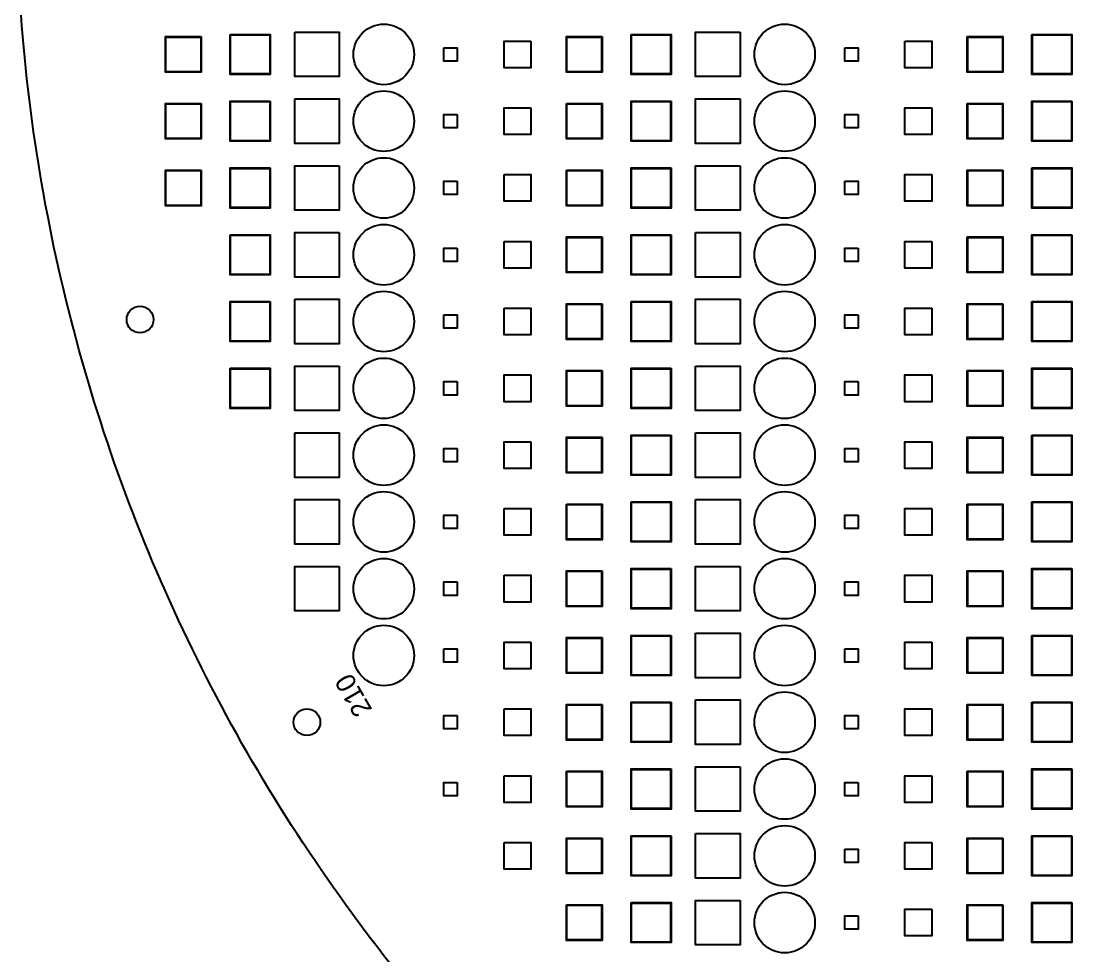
# Model space of a CAD drawing. Header units: millimetres. Extents: x -195 to 195, y -219 to 195.
# Drawn here: x -194.5 to -76.5, y -120 to -15 of the extents above; entities that cross this region are included whole.
import ezdxf
from ezdxf.enums import TextEntityAlignment as Align

# ---------------------------------------------------------------- set-up
doc = ezdxf.new("R2010")
doc.units = ezdxf.units.MM
for name, color, linetype in [('DRILL', 6, 'Continuous'), ('M1', 1, 'Continuous'), ('M2', 30, 'Continuous'), ('M3', 5, 'Continuous'), ('M4', 3, 'Continuous'), ('NPTH', 9, 'Continuous'), ('OUTLINE', 7, 'Continuous'), ('SILK_TOP', 7, 'Continuous')]:
    doc.layers.add(name, color=color, linetype=linetype)

msp = doc.modelspace()

# ---------------------------------------------------------------- linework, layer by layer
at = {"layer": 'DRILL'}
for centre in [(-153.75, -18.75), (-108.75, -18.75), (-153.75, -26.25), (-108.75, -26.25), (-153.75, -33.75), (-108.75, -33.75), (-153.75, -41.25), (-108.75, -41.25), (-153.75, -48.75), (-108.75, -48.75), (-153.75, -56.25), (-108.75, -56.25), (-153.75, -63.75), (-108.75, -63.75), (-153.75, -71.25), (-108.75, -71.25), (-153.75, -78.75), (-108.75, -78.75), (-153.75, -86.25), (-108.75, -86.25), (-108.75, -93.75), (-108.75, -101.25), (-108.75, -108.75), (-108.75, -116.25)]:
    msp.add_circle(centre, 3.4, dxfattribs=at)
at = {"layer": 'M1'}
for points in [[(-163.75, -16.25), (-158.75, -16.25), (-158.75, -21.25), (-163.75, -21.25)], [(-113.75, -16.25), (-113.75, -21.25), (-118.75, -21.25), (-118.75, -16.25)], [(-174.3, -16.8), (-174.3, -20.7), (-178.2, -20.7), (-178.2, -16.8)], [(-170.95, -16.55), (-166.55, -16.55), (-166.55, -20.95), (-170.95, -20.95)], [(-137.25, -17.25), (-137.25, -20.25), (-140.25, -20.25), (-140.25, -17.25)], [(-129.3, -16.8), (-129.3, -20.7), (-133.2, -20.7), (-133.2, -16.8)], [(-125.95, -16.55), (-121.55, -16.55), (-121.55, -20.95), (-125.95, -20.95)], [(-95.25, -17.25), (-92.25, -17.25), (-92.25, -20.25), (-95.25, -20.25)], [(-88.2, -16.8), (-84.3, -16.8), (-84.3, -20.7), (-88.2, -20.7)], [(-80.95, -16.55), (-76.55, -16.55), (-76.55, -20.95), (-80.95, -20.95)], [(-147, -18), (-145.5, -18), (-145.5, -19.5), (-147, -19.5)], [(-102, -18), (-100.5, -18), (-100.5, -19.5), (-102, -19.5)], [(-174.3, -24.3), (-174.3, -28.2), (-178.2, -28.2), (-178.2, -24.3)], [(-166.55, -24.05), (-166.55, -28.45), (-170.95, -28.45), (-170.95, -24.05)], [(-163.75, -23.75), (-158.75, -23.75), (-158.75, -28.75), (-163.75, -28.75)], [(-137.25, -24.75), (-137.25, -27.75), (-140.25, -27.75), (-140.25, -24.75)], [(-133.2, -24.3), (-129.3, -24.3), (-129.3, -28.2), (-133.2, -28.2)], [(-121.55, -24.05), (-121.55, -28.45), (-125.95, -28.45), (-125.95, -24.05)], [(-113.75, -23.75), (-113.75, -28.75), (-118.75, -28.75), (-118.75, -23.75)], [(-92.25, -24.75), (-92.25, -27.75), (-95.25, -27.75), (-95.25, -24.75)], [(-88.2, -24.3), (-84.3, -24.3), (-84.3, -28.2), (-88.2, -28.2)], [(-76.55, -24.05), (-76.55, -28.45), (-80.95, -28.45), (-80.95, -24.05)], [(-145.5, -25.5), (-145.5, -27), (-147, -27), (-147, -25.5)], [(-100.5, -25.5), (-100.5, -27), (-102, -27), (-102, -25.5)], [(-174.3, -31.8), (-174.3, -35.7), (-178.2, -35.7), (-178.2, -31.8)], [(-166.55, -31.55), (-166.55, -35.95), (-170.95, -35.95), (-170.95, -31.55)], [(-158.75, -31.25), (-158.75, -36.25), (-163.75, -36.25), (-163.75, -31.25)], [(-133.2, -31.8), (-129.3, -31.8), (-129.3, -35.7), (-133.2, -35.7)], [(-121.55, -31.55), (-121.55, -35.95), (-125.95, -35.95), (-125.95, -31.55)], [(-113.75, -31.25), (-113.75, -36.25), (-118.75, -36.25), (-118.75, -31.25)], [(-84.3, -31.8), (-84.3, -35.7), (-88.2, -35.7), (-88.2, -31.8)], [(-80.95, -31.55), (-76.55, -31.55), (-76.55, -35.95), (-80.95, -35.95)], [(-145.5, -33), (-145.5, -34.5), (-147, -34.5), (-147, -33)], [(-140.25, -32.25), (-137.25, -32.25), (-137.25, -35.25), (-140.25, -35.25)], [(-102, -33), (-100.5, -33), (-100.5, -34.5), (-102, -34.5)], [(-92.25, -32.25), (-92.25, -35.25), (-95.25, -35.25), (-95.25, -32.25)], [(-158.75, -38.75), (-158.75, -43.75), (-163.75, -43.75), (-163.75, -38.75)], [(-118.75, -38.75), (-113.75, -38.75), (-113.75, -43.75), (-118.75, -43.75)], [(-170.95, -39.05), (-166.55, -39.05), (-166.55, -43.45), (-170.95, -43.45)], [(-140.25, -39.75), (-137.25, -39.75), (-137.25, -42.75), (-140.25, -42.75)], [(-129.3, -39.3), (-129.3, -43.2), (-133.2, -43.2), (-133.2, -39.3)], [(-121.55, -39.05), (-121.55, -43.45), (-125.95, -43.45), (-125.95, -39.05)], [(-92.25, -39.75), (-92.25, -42.75), (-95.25, -42.75), (-95.25, -39.75)], [(-88.2, -39.3), (-84.3, -39.3), (-84.3, -43.2), (-88.2, -43.2)], [(-76.55, -39.05), (-76.55, -43.45), (-80.95, -43.45), (-80.95, -39.05)], [(-145.5, -40.5), (-145.5, -42), (-147, -42), (-147, -40.5)], [(-100.5, -40.5), (-100.5, -42), (-102, -42), (-102, -40.5)], [(-166.55, -46.55), (-166.55, -50.95), (-170.95, -50.95), (-170.95, -46.55)], [(-163.75, -46.25), (-158.75, -46.25), (-158.75, -51.25), (-163.75, -51.25)], [(-129.3, -46.8), (-129.3, -50.7), (-133.2, -50.7), (-133.2, -46.8)], [(-125.95, -46.55), (-121.55, -46.55), (-121.55, -50.95), (-125.95, -50.95)], [(-113.75, -46.25), (-113.75, -51.25), (-118.75, -51.25), (-118.75, -46.25)], [(-84.3, -46.8), (-84.3, -50.7), (-88.2, -50.7), (-88.2, -46.8)], [(-80.95, -46.55), (-76.55, -46.55), (-76.55, -50.95), (-80.95, -50.95)], [(-147, -48), (-145.5, -48), (-145.5, -49.5), (-147, -49.5)], [(-140.25, -47.25), (-137.25, -47.25), (-137.25, -50.25), (-140.25, -50.25)], [(-100.5, -48), (-100.5, -49.5), (-102, -49.5), (-102, -48)], [(-92.25, -47.25), (-92.25, -50.25), (-95.25, -50.25), (-95.25, -47.25)], [(-170.95, -54.05), (-166.55, -54.05), (-166.55, -58.45), (-170.95, -58.45)], [(-158.75, -53.75), (-158.75, -58.75), (-163.75, -58.75), (-163.75, -53.75)], [(-121.55, -54.05), (-121.55, -58.45), (-125.95, -58.45), (-125.95, -54.05)], [(-118.75, -53.75), (-113.75, -53.75), (-113.75, -58.75), (-118.75, -58.75)], [(-76.55, -54.05), (-76.55, -58.45), (-80.95, -58.45), (-80.95, -54.05)], [(-137.25, -54.75), (-137.25, -57.75), (-140.25, -57.75), (-140.25, -54.75)], [(-129.3, -54.3), (-129.3, -58.2), (-133.2, -58.2), (-133.2, -54.3)], [(-92.25, -54.75), (-92.25, -57.75), (-95.25, -57.75), (-95.25, -54.75)], [(-88.2, -54.3), (-84.3, -54.3), (-84.3, -58.2), (-88.2, -58.2)], [(-145.5, -55.5), (-145.5, -57), (-147, -57), (-147, -55.5)], [(-100.5, -55.5), (-100.5, -57), (-102, -57), (-102, -55.5)], [(-163.75, -61.25), (-158.75, -61.25), (-158.75, -66.25), (-163.75, -66.25)], [(-118.75, -61.25), (-113.75, -61.25), (-113.75, -66.25), (-118.75, -66.25)], [(-137.25, -62.25), (-137.25, -65.25), (-140.25, -65.25), (-140.25, -62.25)], [(-129.3, -61.8), (-129.3, -65.7), (-133.2, -65.7), (-133.2, -61.8)], [(-121.55, -61.55), (-121.55, -65.95), (-125.95, -65.95), (-125.95, -61.55)], [(-92.25, -62.25), (-92.25, -65.25), (-95.25, -65.25), (-95.25, -62.25)], [(-84.3, -61.8), (-84.3, -65.7), (-88.2, -65.7), (-88.2, -61.8)], [(-80.95, -61.55), (-76.55, -61.55), (-76.55, -65.95), (-80.95, -65.95)], [(-145.5, -63), (-145.5, -64.5), (-147, -64.5), (-147, -63)], [(-100.5, -63), (-100.5, -64.5), (-102, -64.5), (-102, -63)], [(-158.75, -68.75), (-158.75, -73.75), (-163.75, -73.75), (-163.75, -68.75)], [(-133.2, -69.3), (-129.3, -69.3), (-129.3, -73.2), (-133.2, -73.2)], [(-125.95, -69.05), (-121.55, -69.05), (-121.55, -73.45), (-125.95, -73.45)], [(-118.75, -68.75), (-113.75, -68.75), (-113.75, -73.75), (-118.75, -73.75)], [(-88.2, -69.3), (-84.3, -69.3), (-84.3, -73.2), (-88.2, -73.2)], [(-80.95, -69.05), (-76.55, -69.05), (-76.55, -73.45), (-80.95, -73.45)], [(-145.5, -70.5), (-145.5, -72), (-147, -72), (-147, -70.5)], [(-140.25, -69.75), (-137.25, -69.75), (-137.25, -72.75), (-140.25, -72.75)], [(-100.5, -70.5), (-100.5, -72), (-102, -72), (-102, -70.5)], [(-92.25, -69.75), (-92.25, -72.75), (-95.25, -72.75), (-95.25, -69.75)], [(-158.75, -76.25), (-158.75, -81.25), (-163.75, -81.25), (-163.75, -76.25)], [(-121.55, -76.55), (-121.55, -80.95), (-125.95, -80.95), (-125.95, -76.55)], [(-113.75, -76.25), (-113.75, -81.25), (-118.75, -81.25), (-118.75, -76.25)], [(-76.55, -76.55), (-76.55, -80.95), (-80.95, -80.95), (-80.95, -76.55)], [(-140.25, -77.25), (-137.25, -77.25), (-137.25, -80.25), (-140.25, -80.25)], [(-129.3, -76.8), (-129.3, -80.7), (-133.2, -80.7), (-133.2, -76.8)], [(-92.25, -77.25), (-92.25, -80.25), (-95.25, -80.25), (-95.25, -77.25)], [(-84.3, -76.8), (-84.3, -80.7), (-88.2, -80.7), (-88.2, -76.8)], [(-145.5, -78), (-145.5, -79.5), (-147, -79.5), (-147, -78)], [(-102, -78), (-100.5, -78), (-100.5, -79.5), (-102, -79.5)], [(-118.75, -83.75), (-113.75, -83.75), (-113.75, -88.75), (-118.75, -88.75)], [(-137.25, -84.75), (-137.25, -87.75), (-140.25, -87.75), (-140.25, -84.75)], [(-129.3, -84.3), (-129.3, -88.2), (-133.2, -88.2), (-133.2, -84.3)], [(-121.55, -84.05), (-121.55, -88.45), (-125.95, -88.45), (-125.95, -84.05)], [(-92.25, -84.75), (-92.25, -87.75), (-95.25, -87.75), (-95.25, -84.75)], [(-84.3, -84.3), (-84.3, -88.2), (-88.2, -88.2), (-88.2, -84.3)], [(-80.95, -84.05), (-76.55, -84.05), (-76.55, -88.45), (-80.95, -88.45)], [(-147, -85.5), (-145.5, -85.5), (-145.5, -87), (-147, -87)], [(-102, -85.5), (-100.5, -85.5), (-100.5, -87), (-102, -87)], [(-129.3, -91.8), (-129.3, -95.7), (-133.2, -95.7), (-133.2, -91.8)], [(-121.55, -91.55), (-121.55, -95.95), (-125.95, -95.95), (-125.95, -91.55)], [(-118.75, -91.25), (-113.75, -91.25), (-113.75, -96.25), (-118.75, -96.25)], [(-88.2, -91.8), (-84.3, -91.8), (-84.3, -95.7), (-88.2, -95.7)], [(-80.95, -91.55), (-76.55, -91.55), (-76.55, -95.95), (-80.95, -95.95)], [(-145.5, -93), (-145.5, -94.5), (-147, -94.5), (-147, -93)], [(-140.25, -92.25), (-137.25, -92.25), (-137.25, -95.25), (-140.25, -95.25)], [(-100.5, -93), (-100.5, -94.5), (-102, -94.5), (-102, -93)], [(-92.25, -92.25), (-92.25, -95.25), (-95.25, -95.25), (-95.25, -92.25)], [(-121.55, -99.05), (-121.55, -103.45), (-125.95, -103.45), (-125.95, -99.05)], [(-113.75, -98.75), (-113.75, -103.75), (-118.75, -103.75), (-118.75, -98.75)], [(-76.55, -99.05), (-76.55, -103.45), (-80.95, -103.45), (-80.95, -99.05)], [(-140.25, -99.75), (-137.25, -99.75), (-137.25, -102.75), (-140.25, -102.75)], [(-133.2, -99.3), (-129.3, -99.3), (-129.3, -103.2), (-133.2, -103.2)], [(-92.25, -99.75), (-92.25, -102.75), (-95.25, -102.75), (-95.25, -99.75)], [(-88.2, -99.3), (-84.3, -99.3), (-84.3, -103.2), (-88.2, -103.2)], [(-145.5, -100.5), (-145.5, -102), (-147, -102), (-147, -100.5)], [(-100.5, -100.5), (-100.5, -102), (-102, -102), (-102, -100.5)], [(-140.25, -107.25), (-137.25, -107.25), (-137.25, -110.25), (-140.25, -110.25)], [(-129.3, -106.8), (-129.3, -110.7), (-133.2, -110.7), (-133.2, -106.8)], [(-121.55, -106.55), (-121.55, -110.95), (-125.95, -110.95), (-125.95, -106.55)], [(-118.75, -106.25), (-113.75, -106.25), (-113.75, -111.25), (-118.75, -111.25)], [(-92.25, -107.25), (-92.25, -110.25), (-95.25, -110.25), (-95.25, -107.25)], [(-84.3, -106.8), (-84.3, -110.7), (-88.2, -110.7), (-88.2, -106.8)], [(-76.55, -106.55), (-76.55, -110.95), (-80.95, -110.95), (-80.95, -106.55)], [(-102, -108), (-100.5, -108), (-100.5, -109.5), (-102, -109.5)], [(-133.2, -114.3), (-129.3, -114.3), (-129.3, -118.2), (-133.2, -118.2)], [(-125.95, -114.05), (-121.55, -114.05), (-121.55, -118.45), (-125.95, -118.45)], [(-113.75, -113.75), (-113.75, -118.75), (-118.75, -118.75), (-118.75, -113.75)], [(-84.3, -114.3), (-84.3, -118.2), (-88.2, -118.2), (-88.2, -114.3)], [(-76.55, -114.05), (-76.55, -118.45), (-80.95, -118.45), (-80.95, -114.05)], [(-100.5, -115.5), (-100.5, -117), (-102, -117), (-102, -115.5)], [(-92.25, -114.75), (-92.25, -117.75), (-95.25, -117.75), (-95.25, -114.75)]]:
    msp.add_lwpolyline(points, close=True, dxfattribs=at)
at = {"layer": 'M2'}
for points in [[(-171, -16.5), (-166.5, -16.5), (-166.5, -21), (-171, -21)], [(-163.75, -16.25), (-158.75, -16.25), (-158.75, -21.25), (-163.75, -21.25)], [(-126, -16.5), (-121.5, -16.5), (-121.5, -21), (-126, -21)], [(-113.75, -16.25), (-113.75, -21.25), (-118.75, -21.25), (-118.75, -16.25)], [(-81, -16.5), (-76.5, -16.5), (-76.5, -21), (-81, -21)], [(-174.25, -16.75), (-174.25, -20.75), (-178.25, -20.75), (-178.25, -16.75)], [(-137.25, -17.25), (-137.25, -20.25), (-140.25, -20.25), (-140.25, -17.25)], [(-129.25, -16.75), (-129.25, -20.75), (-133.25, -20.75), (-133.25, -16.75)], [(-95.25, -17.25), (-92.25, -17.25), (-92.25, -20.25), (-95.25, -20.25)], [(-88.25, -16.75), (-84.25, -16.75), (-84.25, -20.75), (-88.25, -20.75)], [(-147, -18), (-145.5, -18), (-145.5, -19.5), (-147, -19.5)], [(-102, -18), (-100.5, -18), (-100.5, -19.5), (-102, -19.5)], [(-174.25, -24.25), (-174.25, -28.25), (-178.25, -28.25), (-178.25, -24.25)], [(-166.5, -24), (-166.5, -28.5), (-171, -28.5), (-171, -24)], [(-163.75, -23.75), (-158.75, -23.75), (-158.75, -28.75), (-163.75, -28.75)], [(-137.25, -24.75), (-137.25, -27.75), (-140.25, -27.75), (-140.25, -24.75)], [(-133.25, -24.25), (-129.25, -24.25), (-129.25, -28.25), (-133.25, -28.25)], [(-121.5, -24), (-121.5, -28.5), (-126, -28.5), (-126, -24)], [(-113.75, -23.75), (-113.75, -28.75), (-118.75, -28.75), (-118.75, -23.75)], [(-92.25, -24.75), (-92.25, -27.75), (-95.25, -27.75), (-95.25, -24.75)], [(-88.25, -24.25), (-84.25, -24.25), (-84.25, -28.25), (-88.25, -28.25)], [(-76.5, -24), (-76.5, -28.5), (-81, -28.5), (-81, -24)], [(-145.5, -25.5), (-145.5, -27), (-147, -27), (-147, -25.5)], [(-100.5, -25.5), (-100.5, -27), (-102, -27), (-102, -25.5)], [(-174.25, -31.75), (-174.25, -35.75), (-178.25, -35.75), (-178.25, -31.75)], [(-166.5, -31.5), (-166.5, -36), (-171, -36), (-171, -31.5)], [(-158.75, -31.25), (-158.75, -36.25), (-163.75, -36.25), (-163.75, -31.25)], [(-133.25, -31.75), (-129.25, -31.75), (-129.25, -35.75), (-133.25, -35.75)], [(-121.5, -31.5), (-121.5, -36), (-126, -36), (-126, -31.5)], [(-113.75, -31.25), (-113.75, -36.25), (-118.75, -36.25), (-118.75, -31.25)], [(-84.25, -31.75), (-84.25, -35.75), (-88.25, -35.75), (-88.25, -31.75)], [(-81, -31.5), (-76.5, -31.5), (-76.5, -36), (-81, -36)], [(-145.5, -33), (-145.5, -34.5), (-147, -34.5), (-147, -33)], [(-140.25, -32.25), (-137.25, -32.25), (-137.25, -35.25), (-140.25, -35.25)], [(-102, -33), (-100.5, -33), (-100.5, -34.5), (-102, -34.5)], [(-92.25, -32.25), (-92.25, -35.25), (-95.25, -35.25), (-95.25, -32.25)], [(-158.75, -38.75), (-158.75, -43.75), (-163.75, -43.75), (-163.75, -38.75)], [(-118.75, -38.75), (-113.75, -38.75), (-113.75, -43.75), (-118.75, -43.75)], [(-171, -39), (-166.5, -39), (-166.5, -43.5), (-171, -43.5)], [(-140.25, -39.75), (-137.25, -39.75), (-137.25, -42.75), (-140.25, -42.75)], [(-129.25, -39.25), (-129.25, -43.25), (-133.25, -43.25), (-133.25, -39.25)], [(-121.5, -39), (-121.5, -43.5), (-126, -43.5), (-126, -39)], [(-92.25, -39.75), (-92.25, -42.75), (-95.25, -42.75), (-95.25, -39.75)], [(-88.25, -39.25), (-84.25, -39.25), (-84.25, -43.25), (-88.25, -43.25)], [(-76.5, -39), (-76.5, -43.5), (-81, -43.5), (-81, -39)], [(-145.5, -40.5), (-145.5, -42), (-147, -42), (-147, -40.5)], [(-100.5, -40.5), (-100.5, -42), (-102, -42), (-102, -40.5)], [(-166.5, -46.5), (-166.5, -51), (-171, -51), (-171, -46.5)], [(-163.75, -46.25), (-158.75, -46.25), (-158.75, -51.25), (-163.75, -51.25)], [(-129.25, -46.75), (-129.25, -50.75), (-133.25, -50.75), (-133.25, -46.75)], [(-126, -46.5), (-121.5, -46.5), (-121.5, -51), (-126, -51)], [(-113.75, -46.25), (-113.75, -51.25), (-118.75, -51.25), (-118.75, -46.25)], [(-84.25, -46.75), (-84.25, -50.75), (-88.25, -50.75), (-88.25, -46.75)], [(-81, -46.5), (-76.5, -46.5), (-76.5, -51), (-81, -51)], [(-147, -48), (-145.5, -48), (-145.5, -49.5), (-147, -49.5)], [(-140.25, -47.25), (-137.25, -47.25), (-137.25, -50.25), (-140.25, -50.25)], [(-100.5, -48), (-100.5, -49.5), (-102, -49.5), (-102, -48)], [(-92.25, -47.25), (-92.25, -50.25), (-95.25, -50.25), (-95.25, -47.25)], [(-171, -54), (-166.5, -54), (-166.5, -58.5), (-171, -58.5)], [(-158.75, -53.75), (-158.75, -58.75), (-163.75, -58.75), (-163.75, -53.75)], [(-129.25, -54.25), (-129.25, -58.25), (-133.25, -58.25), (-133.25, -54.25)], [(-121.5, -54), (-121.5, -58.5), (-126, -58.5), (-126, -54)], [(-118.75, -53.75), (-113.75, -53.75), (-113.75, -58.75), (-118.75, -58.75)], [(-88.25, -54.25), (-84.25, -54.25), (-84.25, -58.25), (-88.25, -58.25)], [(-76.5, -54), (-76.5, -58.5), (-81, -58.5), (-81, -54)], [(-137.25, -54.75), (-137.25, -57.75), (-140.25, -57.75), (-140.25, -54.75)], [(-92.25, -54.75), (-92.25, -57.75), (-95.25, -57.75), (-95.25, -54.75)], [(-145.5, -55.5), (-145.5, -57), (-147, -57), (-147, -55.5)], [(-100.5, -55.5), (-100.5, -57), (-102, -57), (-102, -55.5)], [(-163.75, -61.25), (-158.75, -61.25), (-158.75, -66.25), (-163.75, -66.25)], [(-118.75, -61.25), (-113.75, -61.25), (-113.75, -66.25), (-118.75, -66.25)], [(-137.25, -62.25), (-137.25, -65.25), (-140.25, -65.25), (-140.25, -62.25)], [(-129.25, -61.75), (-129.25, -65.75), (-133.25, -65.75), (-133.25, -61.75)], [(-121.5, -61.5), (-121.5, -66), (-126, -66), (-126, -61.5)], [(-92.25, -62.25), (-92.25, -65.25), (-95.25, -65.25), (-95.25, -62.25)], [(-84.25, -61.75), (-84.25, -65.75), (-88.25, -65.75), (-88.25, -61.75)], [(-81, -61.5), (-76.5, -61.5), (-76.5, -66), (-81, -66)], [(-145.5, -63), (-145.5, -64.5), (-147, -64.5), (-147, -63)], [(-100.5, -63), (-100.5, -64.5), (-102, -64.5), (-102, -63)], [(-158.75, -68.75), (-158.75, -73.75), (-163.75, -73.75), (-163.75, -68.75)], [(-133.25, -69.25), (-129.25, -69.25), (-129.25, -73.25), (-133.25, -73.25)], [(-126, -69), (-121.5, -69), (-121.5, -73.5), (-126, -73.5)], [(-118.75, -68.75), (-113.75, -68.75), (-113.75, -73.75), (-118.75, -73.75)], [(-88.25, -69.25), (-84.25, -69.25), (-84.25, -73.25), (-88.25, -73.25)], [(-81, -69), (-76.5, -69), (-76.5, -73.5), (-81, -73.5)], [(-145.5, -70.5), (-145.5, -72), (-147, -72), (-147, -70.5)], [(-140.25, -69.75), (-137.25, -69.75), (-137.25, -72.75), (-140.25, -72.75)], [(-100.5, -70.5), (-100.5, -72), (-102, -72), (-102, -70.5)], [(-92.25, -69.75), (-92.25, -72.75), (-95.25, -72.75), (-95.25, -69.75)], [(-158.75, -76.25), (-158.75, -81.25), (-163.75, -81.25), (-163.75, -76.25)], [(-121.5, -76.5), (-121.5, -81), (-126, -81), (-126, -76.5)], [(-113.75, -76.25), (-113.75, -81.25), (-118.75, -81.25), (-118.75, -76.25)], [(-76.5, -76.5), (-76.5, -81), (-81, -81), (-81, -76.5)], [(-140.25, -77.25), (-137.25, -77.25), (-137.25, -80.25), (-140.25, -80.25)], [(-129.25, -76.75), (-129.25, -80.75), (-133.25, -80.75), (-133.25, -76.75)], [(-92.25, -77.25), (-92.25, -80.25), (-95.25, -80.25), (-95.25, -77.25)], [(-84.25, -76.75), (-84.25, -80.75), (-88.25, -80.75), (-88.25, -76.75)], [(-145.5, -78), (-145.5, -79.5), (-147, -79.5), (-147, -78)], [(-102, -78), (-100.5, -78), (-100.5, -79.5), (-102, -79.5)], [(-118.75, -83.75), (-113.75, -83.75), (-113.75, -88.75), (-118.75, -88.75)], [(-137.25, -84.75), (-137.25, -87.75), (-140.25, -87.75), (-140.25, -84.75)], [(-129.25, -84.25), (-129.25, -88.25), (-133.25, -88.25), (-133.25, -84.25)], [(-121.5, -84), (-121.5, -88.5), (-126, -88.5), (-126, -84)], [(-92.25, -84.75), (-92.25, -87.75), (-95.25, -87.75), (-95.25, -84.75)], [(-84.25, -84.25), (-84.25, -88.25), (-88.25, -88.25), (-88.25, -84.25)], [(-81, -84), (-76.5, -84), (-76.5, -88.5), (-81, -88.5)], [(-147, -85.5), (-145.5, -85.5), (-145.5, -87), (-147, -87)], [(-102, -85.5), (-100.5, -85.5), (-100.5, -87), (-102, -87)], [(-129.25, -91.75), (-129.25, -95.75), (-133.25, -95.75), (-133.25, -91.75)], [(-121.5, -91.5), (-121.5, -96), (-126, -96), (-126, -91.5)], [(-118.75, -91.25), (-113.75, -91.25), (-113.75, -96.25), (-118.75, -96.25)], [(-88.25, -91.75), (-84.25, -91.75), (-84.25, -95.75), (-88.25, -95.75)], [(-81, -91.5), (-76.5, -91.5), (-76.5, -96), (-81, -96)], [(-145.5, -93), (-145.5, -94.5), (-147, -94.5), (-147, -93)], [(-140.25, -92.25), (-137.25, -92.25), (-137.25, -95.25), (-140.25, -95.25)], [(-100.5, -93), (-100.5, -94.5), (-102, -94.5), (-102, -93)], [(-92.25, -92.25), (-92.25, -95.25), (-95.25, -95.25), (-95.25, -92.25)], [(-121.5, -99), (-121.5, -103.5), (-126, -103.5), (-126, -99)], [(-113.75, -98.75), (-113.75, -103.75), (-118.75, -103.75), (-118.75, -98.75)], [(-76.5, -99), (-76.5, -103.5), (-81, -103.5), (-81, -99)], [(-140.25, -99.75), (-137.25, -99.75), (-137.25, -102.75), (-140.25, -102.75)], [(-133.25, -99.25), (-129.25, -99.25), (-129.25, -103.25), (-133.25, -103.25)], [(-92.25, -99.75), (-92.25, -102.75), (-95.25, -102.75), (-95.25, -99.75)], [(-88.25, -99.25), (-84.25, -99.25), (-84.25, -103.25), (-88.25, -103.25)], [(-145.5, -100.5), (-145.5, -102), (-147, -102), (-147, -100.5)], [(-100.5, -100.5), (-100.5, -102), (-102, -102), (-102, -100.5)], [(-140.25, -107.25), (-137.25, -107.25), (-137.25, -110.25), (-140.25, -110.25)], [(-129.25, -106.75), (-129.25, -110.75), (-133.25, -110.75), (-133.25, -106.75)], [(-121.5, -106.5), (-121.5, -111), (-126, -111), (-126, -106.5)], [(-118.75, -106.25), (-113.75, -106.25), (-113.75, -111.25), (-118.75, -111.25)], [(-92.25, -107.25), (-92.25, -110.25), (-95.25, -110.25), (-95.25, -107.25)], [(-84.25, -106.75), (-84.25, -110.75), (-88.25, -110.75), (-88.25, -106.75)], [(-76.5, -106.5), (-76.5, -111), (-81, -111), (-81, -106.5)], [(-102, -108), (-100.5, -108), (-100.5, -109.5), (-102, -109.5)], [(-133.25, -114.25), (-129.25, -114.25), (-129.25, -118.25), (-133.25, -118.25)], [(-126, -114), (-121.5, -114), (-121.5, -118.5), (-126, -118.5)], [(-113.75, -113.75), (-113.75, -118.75), (-118.75, -118.75), (-118.75, -113.75)], [(-84.25, -114.25), (-84.25, -118.25), (-88.25, -118.25), (-88.25, -114.25)], [(-76.5, -114), (-76.5, -118.5), (-81, -118.5), (-81, -114)], [(-100.5, -115.5), (-100.5, -117), (-102, -117), (-102, -115.5)], [(-92.25, -114.75), (-92.25, -117.75), (-95.25, -117.75), (-95.25, -114.75)]]:
    msp.add_lwpolyline(points, close=True, dxfattribs=at)
at = {"layer": 'M3'}
for points in [[(-163.75, -16.25), (-158.75, -16.25), (-158.75, -21.25), (-163.75, -21.25)], [(-113.75, -16.25), (-113.75, -21.25), (-118.75, -21.25), (-118.75, -16.25)], [(-174.3, -16.8), (-174.3, -20.7), (-178.2, -20.7), (-178.2, -16.8)], [(-170.95, -16.55), (-166.55, -16.55), (-166.55, -20.95), (-170.95, -20.95)], [(-137.25, -17.25), (-137.25, -20.25), (-140.25, -20.25), (-140.25, -17.25)], [(-129.3, -16.8), (-129.3, -20.7), (-133.2, -20.7), (-133.2, -16.8)], [(-125.95, -16.55), (-121.55, -16.55), (-121.55, -20.95), (-125.95, -20.95)], [(-95.25, -17.25), (-92.25, -17.25), (-92.25, -20.25), (-95.25, -20.25)], [(-88.2, -16.8), (-84.3, -16.8), (-84.3, -20.7), (-88.2, -20.7)], [(-80.95, -16.55), (-76.55, -16.55), (-76.55, -20.95), (-80.95, -20.95)], [(-147, -18), (-145.5, -18), (-145.5, -19.5), (-147, -19.5)], [(-102, -18), (-100.5, -18), (-100.5, -19.5), (-102, -19.5)], [(-174.3, -24.3), (-174.3, -28.2), (-178.2, -28.2), (-178.2, -24.3)], [(-166.55, -24.05), (-166.55, -28.45), (-170.95, -28.45), (-170.95, -24.05)], [(-163.75, -23.75), (-158.75, -23.75), (-158.75, -28.75), (-163.75, -28.75)], [(-137.25, -24.75), (-137.25, -27.75), (-140.25, -27.75), (-140.25, -24.75)], [(-133.2, -24.3), (-129.3, -24.3), (-129.3, -28.2), (-133.2, -28.2)], [(-121.55, -24.05), (-121.55, -28.45), (-125.95, -28.45), (-125.95, -24.05)], [(-113.75, -23.75), (-113.75, -28.75), (-118.75, -28.75), (-118.75, -23.75)], [(-92.25, -24.75), (-92.25, -27.75), (-95.25, -27.75), (-95.25, -24.75)], [(-88.2, -24.3), (-84.3, -24.3), (-84.3, -28.2), (-88.2, -28.2)], [(-76.55, -24.05), (-76.55, -28.45), (-80.95, -28.45), (-80.95, -24.05)], [(-145.5, -25.5), (-145.5, -27), (-147, -27), (-147, -25.5)], [(-100.5, -25.5), (-100.5, -27), (-102, -27), (-102, -25.5)], [(-174.3, -31.8), (-174.3, -35.7), (-178.2, -35.7), (-178.2, -31.8)], [(-166.55, -31.55), (-166.55, -35.95), (-170.95, -35.95), (-170.95, -31.55)], [(-158.75, -31.25), (-158.75, -36.25), (-163.75, -36.25), (-163.75, -31.25)], [(-133.2, -31.8), (-129.3, -31.8), (-129.3, -35.7), (-133.2, -35.7)], [(-121.55, -31.55), (-121.55, -35.95), (-125.95, -35.95), (-125.95, -31.55)], [(-113.75, -31.25), (-113.75, -36.25), (-118.75, -36.25), (-118.75, -31.25)], [(-84.3, -31.8), (-84.3, -35.7), (-88.2, -35.7), (-88.2, -31.8)], [(-80.95, -31.55), (-76.55, -31.55), (-76.55, -35.95), (-80.95, -35.95)], [(-145.5, -33), (-145.5, -34.5), (-147, -34.5), (-147, -33)], [(-140.25, -32.25), (-137.25, -32.25), (-137.25, -35.25), (-140.25, -35.25)], [(-102, -33), (-100.5, -33), (-100.5, -34.5), (-102, -34.5)], [(-92.25, -32.25), (-92.25, -35.25), (-95.25, -35.25), (-95.25, -32.25)], [(-158.75, -38.75), (-158.75, -43.75), (-163.75, -43.75), (-163.75, -38.75)], [(-118.75, -38.75), (-113.75, -38.75), (-113.75, -43.75), (-118.75, -43.75)], [(-170.95, -39.05), (-166.55, -39.05), (-166.55, -43.45), (-170.95, -43.45)], [(-140.25, -39.75), (-137.25, -39.75), (-137.25, -42.75), (-140.25, -42.75)], [(-129.3, -39.3), (-129.3, -43.2), (-133.2, -43.2), (-133.2, -39.3)], [(-121.55, -39.05), (-121.55, -43.45), (-125.95, -43.45), (-125.95, -39.05)], [(-92.25, -39.75), (-92.25, -42.75), (-95.25, -42.75), (-95.25, -39.75)], [(-88.2, -39.3), (-84.3, -39.3), (-84.3, -43.2), (-88.2, -43.2)], [(-76.55, -39.05), (-76.55, -43.45), (-80.95, -43.45), (-80.95, -39.05)], [(-145.5, -40.5), (-145.5, -42), (-147, -42), (-147, -40.5)], [(-100.5, -40.5), (-100.5, -42), (-102, -42), (-102, -40.5)], [(-166.55, -46.55), (-166.55, -50.95), (-170.95, -50.95), (-170.95, -46.55)], [(-163.75, -46.25), (-158.75, -46.25), (-158.75, -51.25), (-163.75, -51.25)], [(-129.3, -46.8), (-129.3, -50.7), (-133.2, -50.7), (-133.2, -46.8)], [(-125.95, -46.55), (-121.55, -46.55), (-121.55, -50.95), (-125.95, -50.95)], [(-113.75, -46.25), (-113.75, -51.25), (-118.75, -51.25), (-118.75, -46.25)], [(-84.3, -46.8), (-84.3, -50.7), (-88.2, -50.7), (-88.2, -46.8)], [(-80.95, -46.55), (-76.55, -46.55), (-76.55, -50.95), (-80.95, -50.95)], [(-147, -48), (-145.5, -48), (-145.5, -49.5), (-147, -49.5)], [(-140.25, -47.25), (-137.25, -47.25), (-137.25, -50.25), (-140.25, -50.25)], [(-100.5, -48), (-100.5, -49.5), (-102, -49.5), (-102, -48)], [(-92.25, -47.25), (-92.25, -50.25), (-95.25, -50.25), (-95.25, -47.25)], [(-170.95, -54.05), (-166.55, -54.05), (-166.55, -58.45), (-170.95, -58.45)], [(-158.75, -53.75), (-158.75, -58.75), (-163.75, -58.75), (-163.75, -53.75)], [(-121.55, -54.05), (-121.55, -58.45), (-125.95, -58.45), (-125.95, -54.05)], [(-118.75, -53.75), (-113.75, -53.75), (-113.75, -58.75), (-118.75, -58.75)], [(-76.55, -54.05), (-76.55, -58.45), (-80.95, -58.45), (-80.95, -54.05)], [(-137.25, -54.75), (-137.25, -57.75), (-140.25, -57.75), (-140.25, -54.75)], [(-129.3, -54.3), (-129.3, -58.2), (-133.2, -58.2), (-133.2, -54.3)], [(-92.25, -54.75), (-92.25, -57.75), (-95.25, -57.75), (-95.25, -54.75)], [(-88.2, -54.3), (-84.3, -54.3), (-84.3, -58.2), (-88.2, -58.2)], [(-145.5, -55.5), (-145.5, -57), (-147, -57), (-147, -55.5)], [(-100.5, -55.5), (-100.5, -57), (-102, -57), (-102, -55.5)], [(-163.75, -61.25), (-158.75, -61.25), (-158.75, -66.25), (-163.75, -66.25)], [(-118.75, -61.25), (-113.75, -61.25), (-113.75, -66.25), (-118.75, -66.25)], [(-137.25, -62.25), (-137.25, -65.25), (-140.25, -65.25), (-140.25, -62.25)], [(-129.3, -61.8), (-129.3, -65.7), (-133.2, -65.7), (-133.2, -61.8)], [(-121.55, -61.55), (-121.55, -65.95), (-125.95, -65.95), (-125.95, -61.55)], [(-92.25, -62.25), (-92.25, -65.25), (-95.25, -65.25), (-95.25, -62.25)], [(-84.3, -61.8), (-84.3, -65.7), (-88.2, -65.7), (-88.2, -61.8)], [(-80.95, -61.55), (-76.55, -61.55), (-76.55, -65.95), (-80.95, -65.95)], [(-145.5, -63), (-145.5, -64.5), (-147, -64.5), (-147, -63)], [(-100.5, -63), (-100.5, -64.5), (-102, -64.5), (-102, -63)], [(-158.75, -68.75), (-158.75, -73.75), (-163.75, -73.75), (-163.75, -68.75)], [(-133.2, -69.3), (-129.3, -69.3), (-129.3, -73.2), (-133.2, -73.2)], [(-125.95, -69.05), (-121.55, -69.05), (-121.55, -73.45), (-125.95, -73.45)], [(-118.75, -68.75), (-113.75, -68.75), (-113.75, -73.75), (-118.75, -73.75)], [(-88.2, -69.3), (-84.3, -69.3), (-84.3, -73.2), (-88.2, -73.2)], [(-80.95, -69.05), (-76.55, -69.05), (-76.55, -73.45), (-80.95, -73.45)], [(-145.5, -70.5), (-145.5, -72), (-147, -72), (-147, -70.5)], [(-140.25, -69.75), (-137.25, -69.75), (-137.25, -72.75), (-140.25, -72.75)], [(-100.5, -70.5), (-100.5, -72), (-102, -72), (-102, -70.5)], [(-92.25, -69.75), (-92.25, -72.75), (-95.25, -72.75), (-95.25, -69.75)], [(-158.75, -76.25), (-158.75, -81.25), (-163.75, -81.25), (-163.75, -76.25)], [(-121.55, -76.55), (-121.55, -80.95), (-125.95, -80.95), (-125.95, -76.55)], [(-113.75, -76.25), (-113.75, -81.25), (-118.75, -81.25), (-118.75, -76.25)], [(-76.55, -76.55), (-76.55, -80.95), (-80.95, -80.95), (-80.95, -76.55)], [(-140.25, -77.25), (-137.25, -77.25), (-137.25, -80.25), (-140.25, -80.25)], [(-129.3, -76.8), (-129.3, -80.7), (-133.2, -80.7), (-133.2, -76.8)], [(-92.25, -77.25), (-92.25, -80.25), (-95.25, -80.25), (-95.25, -77.25)], [(-84.3, -76.8), (-84.3, -80.7), (-88.2, -80.7), (-88.2, -76.8)], [(-145.5, -78), (-145.5, -79.5), (-147, -79.5), (-147, -78)], [(-102, -78), (-100.5, -78), (-100.5, -79.5), (-102, -79.5)], [(-118.75, -83.75), (-113.75, -83.75), (-113.75, -88.75), (-118.75, -88.75)], [(-137.25, -84.75), (-137.25, -87.75), (-140.25, -87.75), (-140.25, -84.75)], [(-129.3, -84.3), (-129.3, -88.2), (-133.2, -88.2), (-133.2, -84.3)], [(-121.55, -84.05), (-121.55, -88.45), (-125.95, -88.45), (-125.95, -84.05)], [(-92.25, -84.75), (-92.25, -87.75), (-95.25, -87.75), (-95.25, -84.75)], [(-84.3, -84.3), (-84.3, -88.2), (-88.2, -88.2), (-88.2, -84.3)], [(-80.95, -84.05), (-76.55, -84.05), (-76.55, -88.45), (-80.95, -88.45)], [(-147, -85.5), (-145.5, -85.5), (-145.5, -87), (-147, -87)], [(-102, -85.5), (-100.5, -85.5), (-100.5, -87), (-102, -87)], [(-129.3, -91.8), (-129.3, -95.7), (-133.2, -95.7), (-133.2, -91.8)], [(-121.55, -91.55), (-121.55, -95.95), (-125.95, -95.95), (-125.95, -91.55)], [(-118.75, -91.25), (-113.75, -91.25), (-113.75, -96.25), (-118.75, -96.25)], [(-88.2, -91.8), (-84.3, -91.8), (-84.3, -95.7), (-88.2, -95.7)], [(-80.95, -91.55), (-76.55, -91.55), (-76.55, -95.95), (-80.95, -95.95)], [(-145.5, -93), (-145.5, -94.5), (-147, -94.5), (-147, -93)], [(-140.25, -92.25), (-137.25, -92.25), (-137.25, -95.25), (-140.25, -95.25)], [(-100.5, -93), (-100.5, -94.5), (-102, -94.5), (-102, -93)], [(-92.25, -92.25), (-92.25, -95.25), (-95.25, -95.25), (-95.25, -92.25)], [(-121.55, -99.05), (-121.55, -103.45), (-125.95, -103.45), (-125.95, -99.05)], [(-113.75, -98.75), (-113.75, -103.75), (-118.75, -103.75), (-118.75, -98.75)], [(-76.55, -99.05), (-76.55, -103.45), (-80.95, -103.45), (-80.95, -99.05)], [(-140.25, -99.75), (-137.25, -99.75), (-137.25, -102.75), (-140.25, -102.75)], [(-133.2, -99.3), (-129.3, -99.3), (-129.3, -103.2), (-133.2, -103.2)], [(-92.25, -99.75), (-92.25, -102.75), (-95.25, -102.75), (-95.25, -99.75)], [(-88.2, -99.3), (-84.3, -99.3), (-84.3, -103.2), (-88.2, -103.2)], [(-145.5, -100.5), (-145.5, -102), (-147, -102), (-147, -100.5)], [(-100.5, -100.5), (-100.5, -102), (-102, -102), (-102, -100.5)], [(-140.25, -107.25), (-137.25, -107.25), (-137.25, -110.25), (-140.25, -110.25)], [(-129.3, -106.8), (-129.3, -110.7), (-133.2, -110.7), (-133.2, -106.8)], [(-121.55, -106.55), (-121.55, -110.95), (-125.95, -110.95), (-125.95, -106.55)], [(-118.75, -106.25), (-113.75, -106.25), (-113.75, -111.25), (-118.75, -111.25)], [(-92.25, -107.25), (-92.25, -110.25), (-95.25, -110.25), (-95.25, -107.25)], [(-84.3, -106.8), (-84.3, -110.7), (-88.2, -110.7), (-88.2, -106.8)], [(-76.55, -106.55), (-76.55, -110.95), (-80.95, -110.95), (-80.95, -106.55)], [(-102, -108), (-100.5, -108), (-100.5, -109.5), (-102, -109.5)], [(-133.2, -114.3), (-129.3, -114.3), (-129.3, -118.2), (-133.2, -118.2)], [(-125.95, -114.05), (-121.55, -114.05), (-121.55, -118.45), (-125.95, -118.45)], [(-113.75, -113.75), (-113.75, -118.75), (-118.75, -118.75), (-118.75, -113.75)], [(-84.3, -114.3), (-84.3, -118.2), (-88.2, -118.2), (-88.2, -114.3)], [(-76.55, -114.05), (-76.55, -118.45), (-80.95, -118.45), (-80.95, -114.05)], [(-100.5, -115.5), (-100.5, -117), (-102, -117), (-102, -115.5)], [(-92.25, -114.75), (-92.25, -117.75), (-95.25, -117.75), (-95.25, -114.75)]]:
    msp.add_lwpolyline(points, close=True, dxfattribs=at)
at = {"layer": 'M4'}
for points in [[(-171, -16.5), (-166.5, -16.5), (-166.5, -21), (-171, -21)], [(-163.75, -16.25), (-158.75, -16.25), (-158.75, -21.25), (-163.75, -21.25)], [(-126, -16.5), (-121.5, -16.5), (-121.5, -21), (-126, -21)], [(-113.75, -16.25), (-113.75, -21.25), (-118.75, -21.25), (-118.75, -16.25)], [(-81, -16.5), (-76.5, -16.5), (-76.5, -21), (-81, -21)], [(-174.25, -16.75), (-174.25, -20.75), (-178.25, -20.75), (-178.25, -16.75)], [(-137.25, -17.25), (-137.25, -20.25), (-140.25, -20.25), (-140.25, -17.25)], [(-129.25, -16.75), (-129.25, -20.75), (-133.25, -20.75), (-133.25, -16.75)], [(-95.25, -17.25), (-92.25, -17.25), (-92.25, -20.25), (-95.25, -20.25)], [(-88.25, -16.75), (-84.25, -16.75), (-84.25, -20.75), (-88.25, -20.75)], [(-147, -18), (-145.5, -18), (-145.5, -19.5), (-147, -19.5)], [(-102, -18), (-100.5, -18), (-100.5, -19.5), (-102, -19.5)], [(-174.25, -24.25), (-174.25, -28.25), (-178.25, -28.25), (-178.25, -24.25)], [(-166.5, -24), (-166.5, -28.5), (-171, -28.5), (-171, -24)], [(-163.75, -23.75), (-158.75, -23.75), (-158.75, -28.75), (-163.75, -28.75)], [(-137.25, -24.75), (-137.25, -27.75), (-140.25, -27.75), (-140.25, -24.75)], [(-133.25, -24.25), (-129.25, -24.25), (-129.25, -28.25), (-133.25, -28.25)], [(-121.5, -24), (-121.5, -28.5), (-126, -28.5), (-126, -24)], [(-113.75, -23.75), (-113.75, -28.75), (-118.75, -28.75), (-118.75, -23.75)], [(-92.25, -24.75), (-92.25, -27.75), (-95.25, -27.75), (-95.25, -24.75)], [(-88.25, -24.25), (-84.25, -24.25), (-84.25, -28.25), (-88.25, -28.25)], [(-76.5, -24), (-76.5, -28.5), (-81, -28.5), (-81, -24)], [(-145.5, -25.5), (-145.5, -27), (-147, -27), (-147, -25.5)], [(-100.5, -25.5), (-100.5, -27), (-102, -27), (-102, -25.5)], [(-174.25, -31.75), (-174.25, -35.75), (-178.25, -35.75), (-178.25, -31.75)], [(-166.5, -31.5), (-166.5, -36), (-171, -36), (-171, -31.5)], [(-158.75, -31.25), (-158.75, -36.25), (-163.75, -36.25), (-163.75, -31.25)], [(-133.25, -31.75), (-129.25, -31.75), (-129.25, -35.75), (-133.25, -35.75)], [(-121.5, -31.5), (-121.5, -36), (-126, -36), (-126, -31.5)], [(-113.75, -31.25), (-113.75, -36.25), (-118.75, -36.25), (-118.75, -31.25)], [(-84.25, -31.75), (-84.25, -35.75), (-88.25, -35.75), (-88.25, -31.75)], [(-81, -31.5), (-76.5, -31.5), (-76.5, -36), (-81, -36)], [(-145.5, -33), (-145.5, -34.5), (-147, -34.5), (-147, -33)], [(-140.25, -32.25), (-137.25, -32.25), (-137.25, -35.25), (-140.25, -35.25)], [(-102, -33), (-100.5, -33), (-100.5, -34.5), (-102, -34.5)], [(-92.25, -32.25), (-92.25, -35.25), (-95.25, -35.25), (-95.25, -32.25)], [(-158.75, -38.75), (-158.75, -43.75), (-163.75, -43.75), (-163.75, -38.75)], [(-118.75, -38.75), (-113.75, -38.75), (-113.75, -43.75), (-118.75, -43.75)], [(-171, -39), (-166.5, -39), (-166.5, -43.5), (-171, -43.5)], [(-140.25, -39.75), (-137.25, -39.75), (-137.25, -42.75), (-140.25, -42.75)], [(-129.25, -39.25), (-129.25, -43.25), (-133.25, -43.25), (-133.25, -39.25)], [(-121.5, -39), (-121.5, -43.5), (-126, -43.5), (-126, -39)], [(-92.25, -39.75), (-92.25, -42.75), (-95.25, -42.75), (-95.25, -39.75)], [(-88.25, -39.25), (-84.25, -39.25), (-84.25, -43.25), (-88.25, -43.25)], [(-76.5, -39), (-76.5, -43.5), (-81, -43.5), (-81, -39)], [(-145.5, -40.5), (-145.5, -42), (-147, -42), (-147, -40.5)], [(-100.5, -40.5), (-100.5, -42), (-102, -42), (-102, -40.5)], [(-166.5, -46.5), (-166.5, -51), (-171, -51), (-171, -46.5)], [(-163.75, -46.25), (-158.75, -46.25), (-158.75, -51.25), (-163.75, -51.25)], [(-129.25, -46.75), (-129.25, -50.75), (-133.25, -50.75), (-133.25, -46.75)], [(-126, -46.5), (-121.5, -46.5), (-121.5, -51), (-126, -51)], [(-113.75, -46.25), (-113.75, -51.25), (-118.75, -51.25), (-118.75, -46.25)], [(-84.25, -46.75), (-84.25, -50.75), (-88.25, -50.75), (-88.25, -46.75)], [(-81, -46.5), (-76.5, -46.5), (-76.5, -51), (-81, -51)], [(-147, -48), (-145.5, -48), (-145.5, -49.5), (-147, -49.5)], [(-140.25, -47.25), (-137.25, -47.25), (-137.25, -50.25), (-140.25, -50.25)], [(-100.5, -48), (-100.5, -49.5), (-102, -49.5), (-102, -48)], [(-92.25, -47.25), (-92.25, -50.25), (-95.25, -50.25), (-95.25, -47.25)], [(-171, -54), (-166.5, -54), (-166.5, -58.5), (-171, -58.5)], [(-158.75, -53.75), (-158.75, -58.75), (-163.75, -58.75), (-163.75, -53.75)], [(-129.25, -54.25), (-129.25, -58.25), (-133.25, -58.25), (-133.25, -54.25)], [(-121.5, -54), (-121.5, -58.5), (-126, -58.5), (-126, -54)], [(-118.75, -53.75), (-113.75, -53.75), (-113.75, -58.75), (-118.75, -58.75)], [(-88.25, -54.25), (-84.25, -54.25), (-84.25, -58.25), (-88.25, -58.25)], [(-76.5, -54), (-76.5, -58.5), (-81, -58.5), (-81, -54)], [(-137.25, -54.75), (-137.25, -57.75), (-140.25, -57.75), (-140.25, -54.75)], [(-92.25, -54.75), (-92.25, -57.75), (-95.25, -57.75), (-95.25, -54.75)], [(-145.5, -55.5), (-145.5, -57), (-147, -57), (-147, -55.5)], [(-100.5, -55.5), (-100.5, -57), (-102, -57), (-102, -55.5)], [(-163.75, -61.25), (-158.75, -61.25), (-158.75, -66.25), (-163.75, -66.25)], [(-118.75, -61.25), (-113.75, -61.25), (-113.75, -66.25), (-118.75, -66.25)], [(-137.25, -62.25), (-137.25, -65.25), (-140.25, -65.25), (-140.25, -62.25)], [(-129.25, -61.75), (-129.25, -65.75), (-133.25, -65.75), (-133.25, -61.75)], [(-121.5, -61.5), (-121.5, -66), (-126, -66), (-126, -61.5)], [(-92.25, -62.25), (-92.25, -65.25), (-95.25, -65.25), (-95.25, -62.25)], [(-84.25, -61.75), (-84.25, -65.75), (-88.25, -65.75), (-88.25, -61.75)], [(-81, -61.5), (-76.5, -61.5), (-76.5, -66), (-81, -66)], [(-145.5, -63), (-145.5, -64.5), (-147, -64.5), (-147, -63)], [(-100.5, -63), (-100.5, -64.5), (-102, -64.5), (-102, -63)], [(-158.75, -68.75), (-158.75, -73.75), (-163.75, -73.75), (-163.75, -68.75)], [(-133.25, -69.25), (-129.25, -69.25), (-129.25, -73.25), (-133.25, -73.25)], [(-126, -69), (-121.5, -69), (-121.5, -73.5), (-126, -73.5)], [(-118.75, -68.75), (-113.75, -68.75), (-113.75, -73.75), (-118.75, -73.75)], [(-88.25, -69.25), (-84.25, -69.25), (-84.25, -73.25), (-88.25, -73.25)], [(-81, -69), (-76.5, -69), (-76.5, -73.5), (-81, -73.5)], [(-145.5, -70.5), (-145.5, -72), (-147, -72), (-147, -70.5)], [(-140.25, -69.75), (-137.25, -69.75), (-137.25, -72.75), (-140.25, -72.75)], [(-100.5, -70.5), (-100.5, -72), (-102, -72), (-102, -70.5)], [(-92.25, -69.75), (-92.25, -72.75), (-95.25, -72.75), (-95.25, -69.75)], [(-158.75, -76.25), (-158.75, -81.25), (-163.75, -81.25), (-163.75, -76.25)], [(-121.5, -76.5), (-121.5, -81), (-126, -81), (-126, -76.5)], [(-113.75, -76.25), (-113.75, -81.25), (-118.75, -81.25), (-118.75, -76.25)], [(-76.5, -76.5), (-76.5, -81), (-81, -81), (-81, -76.5)], [(-140.25, -77.25), (-137.25, -77.25), (-137.25, -80.25), (-140.25, -80.25)], [(-129.25, -76.75), (-129.25, -80.75), (-133.25, -80.75), (-133.25, -76.75)], [(-92.25, -77.25), (-92.25, -80.25), (-95.25, -80.25), (-95.25, -77.25)], [(-84.25, -76.75), (-84.25, -80.75), (-88.25, -80.75), (-88.25, -76.75)], [(-145.5, -78), (-145.5, -79.5), (-147, -79.5), (-147, -78)], [(-102, -78), (-100.5, -78), (-100.5, -79.5), (-102, -79.5)], [(-118.75, -83.75), (-113.75, -83.75), (-113.75, -88.75), (-118.75, -88.75)], [(-137.25, -84.75), (-137.25, -87.75), (-140.25, -87.75), (-140.25, -84.75)], [(-129.25, -84.25), (-129.25, -88.25), (-133.25, -88.25), (-133.25, -84.25)], [(-121.5, -84), (-121.5, -88.5), (-126, -88.5), (-126, -84)], [(-92.25, -84.75), (-92.25, -87.75), (-95.25, -87.75), (-95.25, -84.75)], [(-84.25, -84.25), (-84.25, -88.25), (-88.25, -88.25), (-88.25, -84.25)], [(-81, -84), (-76.5, -84), (-76.5, -88.5), (-81, -88.5)], [(-147, -85.5), (-145.5, -85.5), (-145.5, -87), (-147, -87)], [(-102, -85.5), (-100.5, -85.5), (-100.5, -87), (-102, -87)], [(-129.25, -91.75), (-129.25, -95.75), (-133.25, -95.75), (-133.25, -91.75)], [(-121.5, -91.5), (-121.5, -96), (-126, -96), (-126, -91.5)], [(-118.75, -91.25), (-113.75, -91.25), (-113.75, -96.25), (-118.75, -96.25)], [(-88.25, -91.75), (-84.25, -91.75), (-84.25, -95.75), (-88.25, -95.75)], [(-81, -91.5), (-76.5, -91.5), (-76.5, -96), (-81, -96)], [(-145.5, -93), (-145.5, -94.5), (-147, -94.5), (-147, -93)], [(-140.25, -92.25), (-137.25, -92.25), (-137.25, -95.25), (-140.25, -95.25)], [(-100.5, -93), (-100.5, -94.5), (-102, -94.5), (-102, -93)], [(-92.25, -92.25), (-92.25, -95.25), (-95.25, -95.25), (-95.25, -92.25)], [(-121.5, -99), (-121.5, -103.5), (-126, -103.5), (-126, -99)], [(-113.75, -98.75), (-113.75, -103.75), (-118.75, -103.75), (-118.75, -98.75)], [(-76.5, -99), (-76.5, -103.5), (-81, -103.5), (-81, -99)], [(-140.25, -99.75), (-137.25, -99.75), (-137.25, -102.75), (-140.25, -102.75)], [(-133.25, -99.25), (-129.25, -99.25), (-129.25, -103.25), (-133.25, -103.25)], [(-92.25, -99.75), (-92.25, -102.75), (-95.25, -102.75), (-95.25, -99.75)], [(-88.25, -99.25), (-84.25, -99.25), (-84.25, -103.25), (-88.25, -103.25)], [(-145.5, -100.5), (-145.5, -102), (-147, -102), (-147, -100.5)], [(-100.5, -100.5), (-100.5, -102), (-102, -102), (-102, -100.5)], [(-140.25, -107.25), (-137.25, -107.25), (-137.25, -110.25), (-140.25, -110.25)], [(-129.25, -106.75), (-129.25, -110.75), (-133.25, -110.75), (-133.25, -106.75)], [(-121.5, -106.5), (-121.5, -111), (-126, -111), (-126, -106.5)], [(-118.75, -106.25), (-113.75, -106.25), (-113.75, -111.25), (-118.75, -111.25)], [(-92.25, -107.25), (-92.25, -110.25), (-95.25, -110.25), (-95.25, -107.25)], [(-84.25, -106.75), (-84.25, -110.75), (-88.25, -110.75), (-88.25, -106.75)], [(-76.5, -106.5), (-76.5, -111), (-81, -111), (-81, -106.5)], [(-102, -108), (-100.5, -108), (-100.5, -109.5), (-102, -109.5)], [(-133.25, -114.25), (-129.25, -114.25), (-129.25, -118.25), (-133.25, -118.25)], [(-126, -114), (-121.5, -114), (-121.5, -118.5), (-126, -118.5)], [(-113.75, -113.75), (-113.75, -118.75), (-118.75, -118.75), (-118.75, -113.75)], [(-84.25, -114.25), (-84.25, -118.25), (-88.25, -118.25), (-88.25, -114.25)], [(-76.5, -114), (-76.5, -118.5), (-81, -118.5), (-81, -114)], [(-100.5, -115.5), (-100.5, -117), (-102, -117), (-102, -115.5)], [(-92.25, -114.75), (-92.25, -117.75), (-95.25, -117.75), (-95.25, -114.75)]]:
    msp.add_lwpolyline(points, close=True, dxfattribs=at)
at = {"layer": 'NPTH'}
for centre in [(-181.11, -48.53), (-162.38, -93.75)]:
    msp.add_circle(centre, 1.5, dxfattribs=at)
at = {"layer": 'OUTLINE'}
msp.add_lwpolyline([(-152.99, -120.91), (-153.73, -119.97), (-154.46, -119.02), (-155.19, -118.07), (-155.91, -117.12), (-156.63, -116.16), (-157.34, -115.2), (-158.04, -114.23), (-158.74, -113.26), (-159.43, -112.28), (-160.11, -111.3), (-160.79, -110.32), (-161.47, -109.33), (-162.14, -108.34), (-162.8, -107.34), (-163.45, -106.34), (-164.1, -105.33), (-164.75, -104.32), (-165.38, -103.31), (-166.01, -102.29), (-166.64, -101.27), (-167.26, -100.25), (-167.87, -99.22), (-168.47, -98.19), (-169.07, -97.15), (-169.67, -96.12), (-170.25, -95.07), (-170.83, -94.03), (-171.41, -92.98), (-171.97, -91.92), (-172.54, -90.87), (-173.09, -89.81), (-173.64, -88.74), (-174.18, -87.67), (-174.71, -86.6), (-175.24, -85.53), (-175.76, -84.45), (-176.28, -83.37), (-176.79, -82.29), (-177.29, -81.2), (-177.78, -80.11), (-178.27, -79.02), (-178.75, -77.93), (-179.23, -76.83), (-179.7, -75.73), (-180.16, -74.62), (-180.61, -73.52), (-181.06, -72.41), (-181.5, -71.29), (-181.93, -70.18), (-182.36, -69.06), (-182.78, -67.94), (-183.19, -66.82), (-183.6, -65.69), (-184, -64.57), (-184.39, -63.44), (-184.78, -62.3), (-185.16, -61.17), (-185.53, -60.03), (-185.89, -58.89), (-186.25, -57.75), (-186.6, -56.61), (-186.95, -55.46), (-187.28, -54.31), (-187.61, -53.16), (-187.94, -52.01), (-188.25, -50.85), (-188.56, -49.7), (-188.86, -48.54), (-189.16, -47.38), (-189.44, -46.22), (-189.72, -45.06), (-190, -43.89), (-190.26, -42.72), (-190.52, -41.56), (-190.77, -40.39), (-191.02, -39.22), (-191.25, -38.04), (-191.48, -36.87), (-191.71, -35.69), (-191.92, -34.52), (-192.13, -33.34), (-192.33, -32.16), (-192.52, -30.98), (-192.71, -29.8), (-192.89, -28.61), (-193.06, -27.43), (-193.23, -26.24), (-193.38, -25.06), (-193.53, -23.87), (-193.68, -22.68), (-193.81, -21.49), (-193.94, -20.3), (-194.06, -19.11), (-194.17, -17.92), (-194.28, -16.73), (-194.38, -15.54), (-194.47, -14.35)], dxfattribs=at)

# ---------------------------------------------------------------- texts
at = {"layer": 'SILK_TOP'}
msp.add_text('210', height=2.2, rotation=120, dxfattribs=at).set_placement((-157.18, -90.75), align=Align.MIDDLE_CENTER)

doc.saveas('drawing.dxf')
